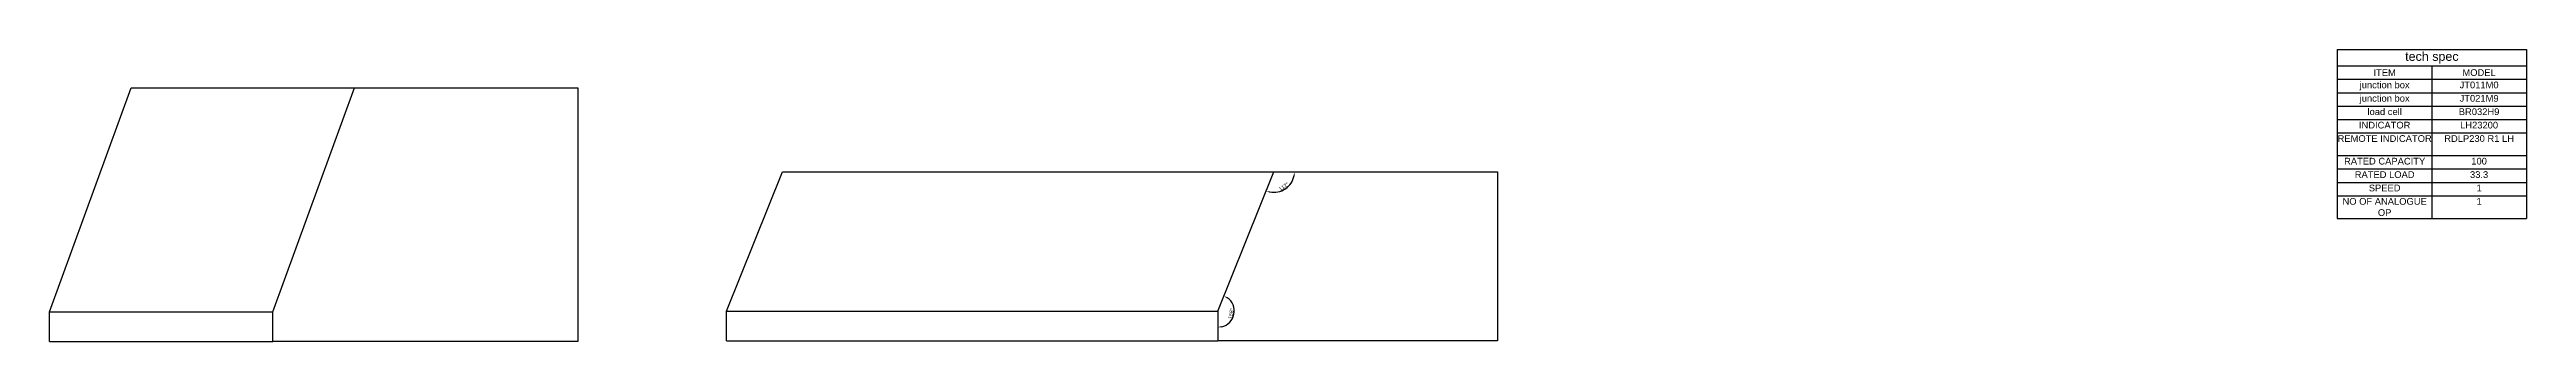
# Model space of a CAD drawing. Header units: millimetres. Extents: x 471 to 2134, y 496 to 692.
import ezdxf

# ---------------------------------------------------------------- set-up
doc = ezdxf.new("R2010")
doc.units = ezdxf.units.MM
doc.styles.get("Standard").update_dxf_attribs({"font": 'arial.ttf'})
doc.dimstyles.new('ISO-25', dxfattribs={"dimtxt": 2.5, "dimasz": 2.5, "dimexe": 1.25, "dimexo": 0.625, "dimtad": 1, "dimtxsty": 'Standard', "dimcen": 2.5, "dimadec": 0, "dimazin": 0, "dimtfac": 1, "dimtmove": 0, "dimatfit": 3, "dimfxl": 1, "dimarcsym": 0})

# ---------------------------------------------------------------- blocks, each defined once
blk = doc.blocks.new('*D1')
at = {"color": 0, "lineweight": -2}
blk.add_arc((1293.2, 609.8), 13.7, 258.4918, 349.5611, dxfattribs=at)
at = {"color": 0}
for points in [[(1307.1, 607.3), (1306.3, 607.3), (1306.9, 609.8)], [(1290.6, 596.7), (1290.3, 595.9), (1288, 597)]]:
    blk.add_solid(points, dxfattribs=at)
at = {"layer": 'Defpoints', "color": 0}
for p in [(1293.2, 609.8), (1293.2, 609.8), (1304.9, 602.6), (1443.2, 609.8), (1255.6, 516.4)]:
    blk.add_point(p, dxfattribs=at)
at = {"color": 0, "insert": (1299.8, 600), "char_height": 2.5, "attachment_point": 5, "rotation": 34.0264}
blk.add_mtext('112%%d', dxfattribs=at)
blk = doc.blocks.new('*D2')
at = {"color": 0, "lineweight": -2}
blk.add_arc((1255.6, 516.4), 10.9, 283.2117, 54.8411, dxfattribs=at)
at = {"color": 0}
for points in [[(1262, 525.7), (1261.6, 524.9), (1259.6, 526.5)], [(1258, 506.3), (1258.1, 505.4), (1255.6, 505.6)]]:
    blk.add_solid(points, dxfattribs=at)
at = {"layer": 'Defpoints', "color": 0}
for p in [(1293.2, 609.8), (1255.6, 516.4), (1255.6, 516.4), (1265.7, 520.2), (1255.6, 496.4)]:
    blk.add_point(p, dxfattribs=at)
at = {"color": 0, "insert": (1264.4, 514.7), "char_height": 2.5, "attachment_point": 5, "rotation": 79.0264}
blk.add_mtext('158%%d', dxfattribs=at)
blk = doc.blocks.new('*T3')
at = {"color": 0, "lineweight": -2}
for p, q in [((0, 0), (127, 0)), ((0, 0), (0, -113.5)), ((127, 0), (127, -113.5)), ((0, -11), (127, -11)), ((63.5, -11), (63.5, -113.5)), ((0, -20), (127, -20)), ((0, -29), (127, -29)), ((0, -38), (127, -38)), ((0, -47), (127, -47)), ((0, -56), (127, -56)), ((0, -71.2), (127, -71.2)), ((0, -80.2), (127, -80.2)), ((0, -89.2), (127, -89.2)), ((0, -98.2), (127, -98.2)), ((0, -113.5), (127, -113.5))]:
    blk.add_line(p, q, dxfattribs=at)
at = {"color": 0}
for s, insert, char_height, width, attachment_point in [('ITEM', (31.8, -15.5), 4.5, 60.5, 5), ('tech spec', (63.5, -5.5), 6, 124, 5), ('MODEL', (95.2, -15.5), 4.5, 60.5, 5), ('junction box', (31.8, -21.5), 4.5, 60.5, 2), ('junction box', (31.8, -30.5), 4.5, 60.5, 2), ('JT011M0', (95.2, -21.5), 4.5, 60.5, 2), ('JT021M9', (95.2, -30.5), 4.5, 60.5, 2), ('INDICATOR', (31.8, -48.5), 4.5, 60.5, 2), ('load cell', (31.8, -39.5), 4.5, 60.5, 2), ('BR032H9', (95.2, -39.5), 4.5, 60.5, 2), ('LH23200', (95.2, -48.5), 4.5, 60.5, 2), ('REMOTE INDICATOR', (31.8, -57.5), 4.5, 60.5, 2), ('RDLP230 R1 LH', (95.2, -57.5), 4.5, 60.5, 2), ('RATED CAPACITY', (31.8, -72.7), 4.5, 60.5, 2), ('RATED LOAD', (31.8, -81.7), 4.5, 60.5, 2), ('33.3', (95.2, -81.7), 4.5, 60.5, 2), ('100', (95.2, -72.7), 4.5, 60.5, 2), ('NO OF ANALOGUE OP', (31.8, -99.7), 4.5, 60.5, 2), ('SPEED', (31.8, -90.7), 4.5, 60.5, 2), ('1', (95.2, -90.7), 4.5, 60.5, 2), ('1', (95.2, -99.7), 4.5, 60.5, 2)]:
    blk.add_mtext(s, dxfattribs=dict(at, insert=insert, char_height=char_height, width=width, attachment_point=attachment_point))

msp = doc.modelspace()

# ---------------------------------------------------------------- linework, layer by layer
for p, q in [((471.195, 515.975), (525.918, 666.326)), ((525.918, 666.326), (675.918, 666.326)), ((621.195, 515.975), (675.918, 666.326)), ((675.918, 666.326), (825.918, 666.326)), ((825.918, 666.326), (825.918, 495.975)), ((925.561, 516.425), (963.183, 609.791)), ((963.183, 609.791), (1293.183, 609.791)), ((1255.561, 516.425), (1293.183, 609.791)), ((1293.183, 609.791), (1443.183, 609.791)), ((1443.183, 609.791), (1443.183, 496.425)), ((471.195, 495.975), (471.195, 515.975)), ((471.195, 515.975), (621.195, 515.975)), ((621.195, 495.975), (621.195, 515.975)), ((925.561, 496.425), (925.561, 516.425)), ((925.561, 516.425), (1255.561, 516.425)), ((1255.561, 516.425), (1255.561, 496.425)), ((471.195, 495.975), (621.195, 495.975)), ((825.918, 495.975), (621.195, 495.975)), ((925.561, 496.425), (1255.561, 496.425)), ((1443.183, 496.425), (1255.561, 496.425))]:
    msp.add_line(p, q)

# ---------------------------------------------------------------- block references
msp.add_blockref('*T3', (2007.019, 691.968))

# ---------------------------------------------------------------- dimensions: what is measured, and where the dimension line sits
for base, line1, line2, picture, middle in [((1304.87, 602.564), ((1255.561, 516.425), (1293.183, 609.791)), ((1293.183, 609.791), (1443.183, 609.791)), '*D1', (1299.82, 599.961)), ((1265.741, 520.226), ((1255.561, 516.425), (1255.561, 496.425)), ((1255.561, 516.425), (1293.183, 609.791)), '*D2', (1264.362, 514.718))]:
    dim = msp.add_angular_dim_2l(base=base, line1=line1, line2=line2, dimstyle='ISO-25')
    dim.commit()
    dim.dimension.update_dxf_attribs({"geometry": picture, "text_midpoint": middle})

doc.saveas('drawing.dxf')
